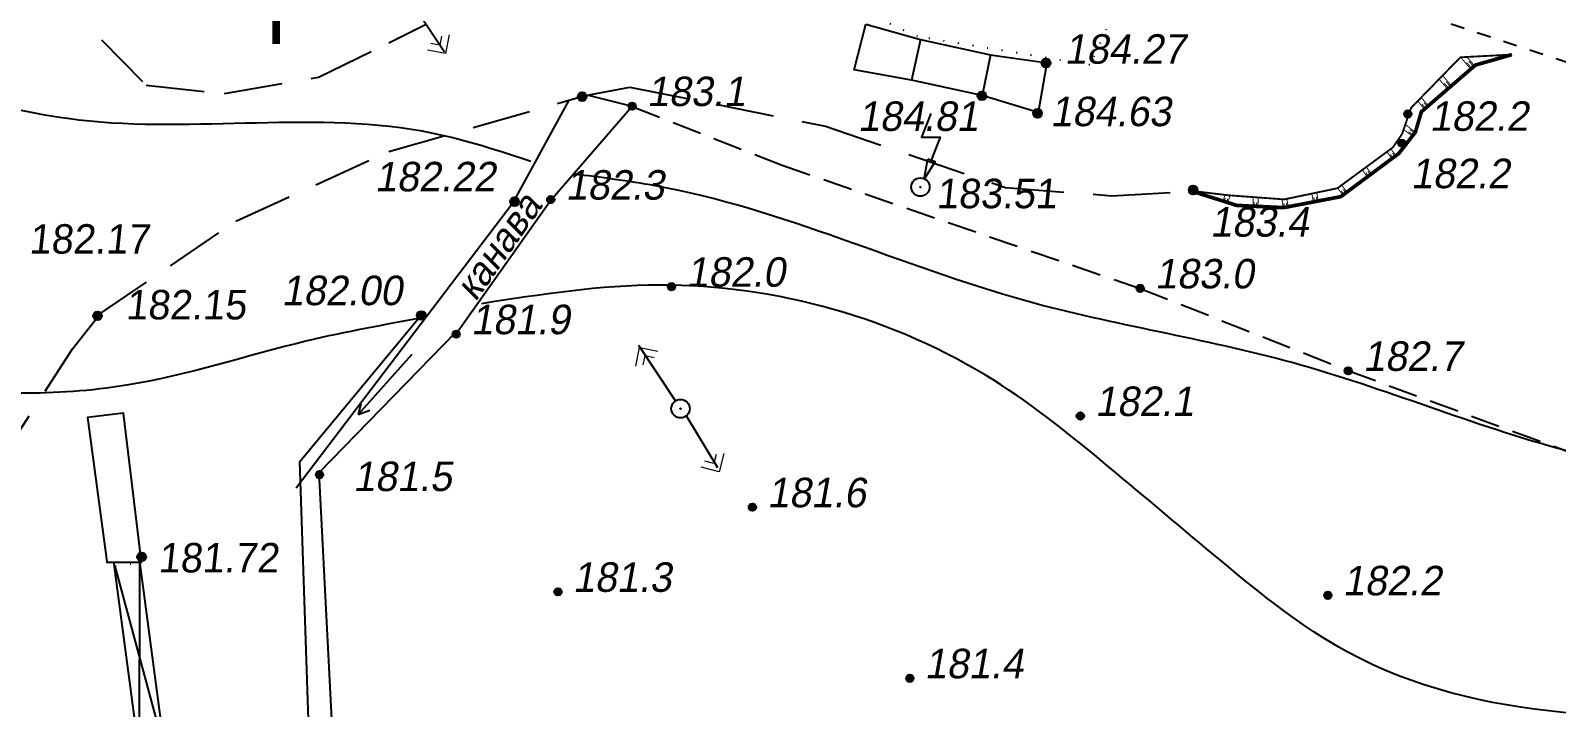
# Model space of a CAD drawing. Header units: millimetres. Extents: x 0 to 6474735, y 0 to 11273163.
# Drawn here: x 3233561.6 to 3233727.2, y 5635087.1 to 5635160.6 of the extents above; entities that cross this region are included whole.
import ezdxf
from ezdxf.enums import TextEntityAlignment as Align

# ---------------------------------------------------------------- set-up
doc = ezdxf.new("R2010")
doc.units = ezdxf.units.MM
for name, pattern in [('ADOT1', [1.6, 0.1, -1.5]), ('AHIDDEN2', [3, 1.5, -1.5]), ('AHIDDEN4', [7, 5, -2]), ('DASHED2', [9.525, 6.35, -3.175]), ('HIDDEN2', [4.7625, 3.175, -1.5875])]:
    doc.linetypes.add(name, pattern=pattern)
for name, color, linetype in [('5 р1ків', 7, 'Continuous'), ('BL', 7, 'Continuous'), ('NB', 7, 'Continuous'), ('БОЛОТА', 7, 'Continuous'), ('ВЫСОТЫ', 7, 'Continuous'), ('ГОРИЗОНТАЛИ', 22, 'Continuous'), ('КАНАВА', 7, 'Continuous'), ('НАДЗЕМКА', 7, 'Continuous'), ('ОБОчина', 7, 'Continuous'), ('ПИКЕТЫ', 7, 'Continuous'), ('ПРОМЫШЛ', 7, 'Continuous'), ('ПРОМЫШЛЕННЫЕ', 7, 'Continuous'), ('ПРОФІЛЬ_БОРТА', 7, 'Continuous'), ('РЕЛЬЕФ', 7, 'Continuous'), ('ТОКА_СТ', 1, 'Continuous')]:
    doc.layers.add(name, color=color, linetype=linetype)
doc.styles.add('universw', font='universw.shx', dxfattribs={"oblique": 10})
doc.styles.add('стиль1', font='verdana.ttf', dxfattribs={"height": 4})

# ---------------------------------------------------------------- blocks, each defined once
blk = doc.blocks.new('piket')
at = {"layer": 'ПИКЕТЫ', "linetype": 'Continuous'}
h = blk.add_hatch(color=7, dxfattribs=at)
edge = h.paths.add_edge_path()
edge.add_arc((0, 0), 0.3, 0, 360)
at = {"layer": 'ПИКЕТЫ', "color": 7, "linetype": 'Continuous'}
blk.add_circle((0, 0), 0.3, dxfattribs=at)
at = {"layer": 'ВЫСОТЫ', "style": 'universw', "oblique": 6}
blk.add_attdef('H', (1.88, -0.23), '', height=2, dxfattribs=at)
at = {"layer": 'ТОКА_СТ', "style": 'universw', "oblique": 6, "flags": 1}
blk.add_attdef('POINT', text='', height=2, dxfattribs=at).set_placement((0, -2.79), align=Align.CENTER)
blk = doc.blocks.new('108_1')
at = {"linetype": 'Continuous'}
h = blk.add_hatch(color=7, dxfattribs=at)
edge = h.paths.add_edge_path()
edge.add_arc((0, 0), 0.0196, 0, 360)
at = {"color": 7, "linetype": 'Continuous'}
for radius in [0.5, 0.0196]:
    blk.add_circle((0, 0), radius, dxfattribs=at)

msp = doc.modelspace()

# ---------------------------------------------------------------- hatches: boundary and pattern name
at = {"layer": 'ПИКЕТЫ', "linetype": 'Continuous'}
h = msp.add_hatch(color=7, dxfattribs=at)
edge = h.paths.add_edge_path()
edge.add_arc((3233671.801, 5635157.022), 0.48, 0, 360)
h = msp.add_hatch(color=7, dxfattribs=at)
edge = h.paths.add_edge_path()
edge.add_arc((3233621.448, 5635153.38), 0.48, 0, 360)
h = msp.add_hatch(color=7, dxfattribs=at)
edge = h.paths.add_edge_path()
edge.add_arc((3233664.833, 5635153.468), 0.48, 0, 360)
h = msp.add_hatch(color=7, dxfattribs=at)
edge = h.paths.add_edge_path()
edge.add_arc((3233670.875, 5635151.573), 0.48, 0, 360)
h = msp.add_hatch(color=7, dxfattribs=at)
edge = h.paths.add_edge_path()
edge.add_arc((3233687.758, 5635143.24), 0.48, 0, 360)
h = msp.add_hatch(color=7, dxfattribs=at)
edge = h.paths.add_edge_path()
edge.add_arc((3233614.106, 5635141.987), 0.48, 0, 360)
h = msp.add_hatch(color=7, dxfattribs=at)
edge = h.paths.add_edge_path()
edge.add_arc((3233603.984, 5635129.635), 0.48, 0, 360)
h = msp.add_hatch(color=7, dxfattribs=at)
edge = h.paths.add_edge_path()
edge.add_arc((3233568.837, 5635129.591), 0.48, 0, 360)
h = msp.add_hatch(color=7, dxfattribs=at)
edge = h.paths.add_edge_path()
edge.add_arc((3233573.62, 5635103.44), 0.48, 0, 360)

# ---------------------------------------------------------------- linework, layer by layer
at = {"color": 7, "linetype": 'ADOT1'}
msp.add_line((3233570.779, 5635102.449), (3233573.454, 5635102.831), dxfattribs=at)
at = {"color": 7}
for points in [[(3233588.769, 5634966.263), (3233570.625, 5635102.885)], [(3233570.7, 5635102.427), (3233576.149, 5635082.314), (3233576.575, 5635058.138), (3233582.393, 5635035.344), (3233582.871, 5635010.678), (3233588.749, 5634987.499), (3233588.804, 5634966.082)], [(3233591.525, 5634966.597), (3233573.38, 5635103.219)], [(3233591.532, 5634966.483), (3233586, 5634987.111), (3233585.61, 5635011.075), (3233579.65, 5635034.955), (3233579.313, 5635058.54), (3233573.4, 5635081.923), (3233573.419, 5635102.818)]]:
    msp.add_lwpolyline(points, dxfattribs=at)
at = {"layer": '5 р1ків', "linetype": 'AHIDDEN2'}
msp.add_lwpolyline([(3233423.424, 5635206.108), (3233472.511, 5635203.372), (3233664.473, 5635178.195), (3233812.757, 5635129.289), (3233816.504, 5635143.845), (3233667.827, 5635192.883), (3233472.864, 5635218.455), (3233424.247, 5635221.086)], close=True, dxfattribs=at)
at = {"layer": 'BL', "color": 7}
msp.add_lwpolyline([(3233659.278, 5635151.542), (3233658.287, 5635148.98), (3233660.297, 5635148.962), (3233659.344, 5635146.499)], dxfattribs=at)
msp.add_lwpolyline([(3233658.957, 5635146.635), (3233659.77, 5635146.351), (3233658.573, 5635144.421), (3233658.957, 5635146.635)], close=True, dxfattribs=at)
at = {"layer": 'NB', "color": 7, "linetype": 'Continuous', "lineweight": 20}
for points in [[(3233606.998, 5635160.095), (3233606.614, 5635158.066), (3233604.644, 5635158.438)], [(3233606.181, 5635159.937), (3233605.995, 5635158.949), (3233605.007, 5635159.136)], [(3233627.259, 5635124.146), (3233627.678, 5635126.168), (3233629.641, 5635125.761)], [(3233628.078, 5635124.289), (3233628.282, 5635125.273), (3233629.266, 5635125.07)], [(3233636.809, 5635114.661), (3233636.302, 5635112.659), (3233634.358, 5635113.152)], [(3233635.985, 5635114.554), (3233635.738, 5635113.579), (3233634.764, 5635113.826)]]:
    msp.add_lwpolyline(points, dxfattribs=at)
at = {"layer": 'NB', "color": 6}
msp.add_lwpolyline([(3233632.1, 5635119.543), (3233632.095, 5635119.55)], dxfattribs=at)
at = {"layer": 'БОЛОТА', "color": 7, "linetype": 'Continuous'}
for points, elevation in [([(3233622.079, 5635153.538), (3233626.86, 5635152.35)], 182.02), ([(3233590.394, 5635110.918), (3233614.02, 5635142), (3233620.035, 5635152.997)], 182.02), ([(3233592.064, 5635076.048), (3233590.787, 5635113.794), (3233603.936, 5635129.629)], 181.49), ([(3233607.704, 5635127.799), (3233592.874, 5635112.559), (3233594.694, 5635076.639), (3233594.826, 5635046.875), (3233601.134, 5635040.589), (3233604.11, 5635032.23)], 181.87)]:
    msp.add_lwpolyline(points, dxfattribs=dict(at, elevation=elevation))
at = {"layer": 'ГОРИЗОНТАЛИ', "color": 34, "linetype": 'Continuous'}
for points in [[(3233615.874, 5635146.334), (3233605.254, 5635149.393), (3233566.807, 5635150.835), (3233537.808, 5635158.382), (3233522.491, 5635162.053), (3233495.278, 5635165.325), (3233469.138, 5635164.509), (3233444.427, 5635166.345), (3233424.414, 5635166.345)], [(3233795.562, 5635108.526), (3233776.978, 5635109.3), (3233728.194, 5635114.971), (3233698.511, 5635124.51), (3233669.602, 5635131.213), (3233629.395, 5635143.704), (3233620.499, 5635144.973)], [(3233604.253, 5635129.392), (3233591.595, 5635126.863), (3233571.976, 5635122.059), (3233548.667, 5635122.022), (3233520.515, 5635127.806), (3233493.159, 5635132.705), (3233456.32, 5635139.174)], [(3233768.293, 5635087.924), (3233753.192, 5635086.667), (3233704.473, 5635093.131), (3233690.767, 5635103.024), (3233678.542, 5635113.258), (3233666.138, 5635122.595), (3233629.865, 5635132.926), (3233610.518, 5635130.906)]]:
    msp.add_spline(points, degree=3, dxfattribs=at)
at = {"layer": 'КАНАВА', "color": 7, "linetype": 'Continuous'}
for p, q in [((3233602.964, 5635125.406), (3233597.146, 5635118.877)), ((3233597.421, 5635120.007), (3233597.146, 5635118.877)), ((3233597.146, 5635118.877), (3233598.408, 5635119.337))]:
    msp.add_line(p, q, dxfattribs=at)
at = {"layer": 'НАДЗЕМКА'}
for points in [[(3233606.497, 5635158.215), (3233602.751, 5635163.873)], [(3233631.565, 5635120.351), (3233627.585, 5635126.362)], [(3233632.775, 5635118.699), (3233636.142, 5635113.148)]]:
    msp.add_lwpolyline(points, dxfattribs=at)
at = {"layer": 'ОБОчина', "color": 7, "linetype": 'DASHED2'}
for points in [[(3233568.166, 5635168.287), (3233569.287, 5635159.543), (3233574.11, 5635154.61), (3233582.633, 5635153.713), (3233592.839, 5635155.507), (3233600.465, 5635159.206), (3233604.503, 5635161.225)], [(3233568.887, 5635129.667), (3233583.861, 5635139.849), (3233600.454, 5635147.427), (3233621.629, 5635153.45), (3233626.622, 5635154.421)], [(3233626.622, 5635154.421), (3233647.869, 5635150.162), (3233667.404, 5635143.502), (3233678.934, 5635142.629), (3233686.796, 5635143.036)], [(3233523.123, 5634990.793), (3233520.054, 5634995.358), (3233517.508, 5635010.699), (3233520.824, 5635043.585), (3233532.037, 5635073.479), (3233566.123, 5635125.995), (3233568.973, 5635129.62)]]:
    msp.add_lwpolyline(points, dxfattribs=at)
at = {"layer": 'ПИКЕТЫ', "color": 7, "linetype": 'Continuous'}
for centre in [(3233671.801, 5635157.022, 181.71), (3233621.448, 5635153.38, 181.71), (3233664.833, 5635153.468, 181.71), (3233670.875, 5635151.573, 181.71), (3233687.758, 5635143.24, 181.71), (3233614.106, 5635141.987, 188.98), (3233603.984, 5635129.635, 188.98), (3233568.837, 5635129.591, 181.71), (3233573.62, 5635103.44, 181.72)]:
    msp.add_circle(centre, 0.48, dxfattribs=at)
at = {"layer": 'ПРОМЫШЛ', "color": 7, "linetype": 'Continuous'}
for points, const_width in [([(3233722.369, 5635157.94), (3233718.403, 5635156.801), (3233712.534, 5635151.733), (3233711.888, 5635149.515), (3233710.078, 5635147.201), (3233703.783, 5635142.521), (3233697.582, 5635141.331), (3233692.499, 5635141.574), (3233688.108, 5635142.962)], 0.4), ([(3233717.899, 5635156.367), (3233716.787, 5635157.654)], 0.1), ([(3233718.001, 5635156.455), (3233717.461, 5635157.081)], 0.1), ([(3233718.308, 5635156.719), (3233717.518, 5635157.619)], 0.1), ([(3233718.205, 5635156.631), (3233717.696, 5635157.221)], 0.1), ([(3233715.391, 5635154.2), (3233714.46, 5635155.278)], 0.1), ([(3233715.799, 5635154.553), (3233714.838, 5635155.665)], 0.1), ([(3233715.697, 5635154.465), (3233715.22, 5635155.017)], 0.1), ([(3233713.291, 5635152.387), (3233712.516, 5635153.283)], 0.1), ([(3233715.493, 5635154.288), (3233715.024, 5635154.832)], 0.1), ([(3233712.882, 5635152.034), (3233712.138, 5635152.895)], 0.1), ([(3233712.984, 5635152.122), (3233712.608, 5635152.557)], 0.1), ([(3233713.188, 5635152.298), (3233712.805, 5635152.742)], 0.1), ([(3233711.885, 5635149.512), (3233710.798, 5635150.362)], 0.1), ([(3233711.553, 5635149.087), (3233710.611, 5635149.823)], 0.1), ([(3233711.636, 5635149.193), (3233711.147, 5635149.575)], 0.1), ([(3233711.802, 5635149.405), (3233711.277, 5635149.816)], 0.1), ([(3233709.339, 5635146.652), (3233708.794, 5635147.386)], 0.1), ([(3233709.448, 5635146.732), (3233709.175, 5635147.099)], 0.1), ([(3233709.772, 5635146.973), (3233709.228, 5635147.705)], 0.1), ([(3233709.664, 5635146.893), (3233709.392, 5635147.259)], 0.1), ([(3233706.679, 5635144.674), (3233706.123, 5635145.422)], 0.1), ([(3233706.788, 5635144.755), (3233706.51, 5635145.128)], 0.1), ([(3233707.112, 5635144.996), (3233706.558, 5635145.742)], 0.1), ([(3233707.004, 5635144.916), (3233706.727, 5635145.289)], 0.1), ([(3233704.019, 5635142.697), (3233703.464, 5635143.444)], 0.1), ([(3233704.452, 5635143.019), (3233703.887, 5635143.779)], 0.1), ([(3233704.344, 5635142.938), (3233704.061, 5635143.318)], 0.1), ([(3233691.011, 5635142.044), (3233691.25, 5635142.798)], 0.1), ([(3233691.14, 5635142.004), (3233691.26, 5635142.384)], 0.1), ([(3233691.397, 5635141.922), (3233691.52, 5635142.311)], 0.1), ([(3233691.526, 5635141.882), (3233691.774, 5635142.667)], 0.1), ([(3233694.251, 5635141.49), (3233694.293, 5635142.361)], 0.1), ([(3233694.386, 5635141.484), (3233694.407, 5635141.92)], 0.1), ([(3233694.655, 5635141.471), (3233694.676, 5635141.908)], 0.1), ([(3233694.79, 5635141.464), (3233694.832, 5635142.34)], 0.1), ([(3233697.562, 5635141.327), (3233697.387, 5635142.238)], 0.1), ([(3233697.695, 5635141.352), (3233697.61, 5635141.792)], 0.1), ([(3233697.96, 5635141.403), (3233697.878, 5635141.831)], 0.1), ([(3233698.092, 5635141.429), (3233697.927, 5635142.286)], 0.1), ([(3233700.817, 5635141.952), (3233700.644, 5635142.854)], 0.1), ([(3233700.95, 5635141.977), (3233700.863, 5635142.429)], 0.1), ([(3233701.215, 5635142.028), (3233701.127, 5635142.482)], 0.1), ([(3233701.347, 5635142.053), (3233701.172, 5635142.965)], 0.1), ([(3233704.128, 5635142.777), (3233703.845, 5635143.158)], 0.1)]:
    msp.add_lwpolyline(points, dxfattribs=dict(at, const_width=const_width))
at = {"layer": 'ПРОМЫШЛ', "color": 7, "linetype": 'AHIDDEN4', "const_width": 0.2}
msp.add_lwpolyline([(3233722.313, 5635157.938), (3233716.77, 5635157.647), (3233711.422, 5635152.161), (3233710.444, 5635149.34), (3233709.461, 5635147.877), (3233703.42, 5635143.435), (3233697.647, 5635142.227), (3233691.608, 5635142.672), (3233688.209, 5635143.074)], dxfattribs=at)
at = {"layer": 'ПРОМЫШЛЕННЫЕ', "color": 7}
for points in [[(3233652.23, 5635161.23), (3233658.18, 5635159.57), (3233665.76, 5635157.93), (3233671.89, 5635157.06), (3233670.95, 5635151.67), (3233664.88, 5635153.5), (3233657.2, 5635155.18), (3233650.97, 5635156.28), (3233652.23, 5635161.23)], [(3233658.18, 5635159.57), (3233657.2, 5635155.18)], [(3233665.76, 5635157.93), (3233664.88, 5635153.5)]]:
    msp.add_lwpolyline(points, dxfattribs=at)
at = {"layer": 'РЕЛЬЕФ', "color": 7, "linetype": 'ADOT1'}
msp.add_lwpolyline([(3233680.341, 5635165.061), (3233676.54, 5635156.814), (3233657.845, 5635159.893), (3233642.561, 5635167.01), (3233639.08, 5635167.367)], dxfattribs=at)
at = {"layer": 'РЕЛЬЕФ', "color": 7}
msp.add_lwpolyline([(3233607.722, 5635127.606), (3233618.012, 5635142.109), (3233626.828, 5635152.32)], dxfattribs=at)
at = {"layer": 'РЕЛЬЕФ', "color": 7, "linetype": 'HIDDEN2'}
for points in [[(3233626.86, 5635152.35), (3233626.86, 5635152.35), (3233626.86, 5635152.35), (3233626.885, 5635152.314), (3233643.16, 5635145.927), (3233682.004, 5635132.55)], [(3233682.031, 5635132.564), (3233704.562, 5635123.658), (3233757.66, 5635104.108)]]:
    msp.add_lwpolyline(points, dxfattribs=at)
at = {"layer": 'РЕЛЬЕФ', "color": 7, "linetype": 'Continuous'}
msp.add_lwpolyline([(3233569.791, 5635102.863), (3233573.601, 5635102.867), (3233571.649, 5635119.032), (3233567.767, 5635118.573), (3233569.833, 5635102.92)], dxfattribs=at)

# ---------------------------------------------------------------- block references
at = {"layer": 'НАДЗЕМКА', "color": 7, "xscale": 2, "yscale": 2, "zscale": 2}
for p in [(3233658.159, 5635143.566, 186.42), (3233632.12, 5635119.52, 186.42)]:
    msp.add_blockref('108_1', p, dxfattribs=at)
at = {"layer": 'ПИКЕТЫ', "color": 4}
ref = msp.add_blockref('piket', (3233626.86, 5635152.35, 183.07), dxfattribs=dict(at, xscale=1.333333333333333, yscale=1.333333333333333, zscale=1.333333333333333))
ref.add_attrib('H', '183.1', (3233628.46, 5635152.35, 183.07), dxfattribs={"layer": 'ВЫСОТЫ', "height": 3.2, "style": 'universw', "oblique": 10})
ref = msp.add_blockref('piket', (3233626.86, 5635152.35, 183.07), dxfattribs=dict(at, xscale=1.333333333333333, yscale=1.333333333333333, zscale=1.333333333333333))
ref.add_attrib('H', '183.1', (3233628.46, 5635152.35, 183.07), dxfattribs={"layer": 'ВЫСОТЫ', "height": 3.2, "style": 'universw', "oblique": 10})
ref = msp.add_blockref('piket', (3233626.86, 5635152.35, 183.07), dxfattribs=dict(at, xscale=1.333333333333333, yscale=1.333333333333333, zscale=1.333333333333333))
ref.add_attrib('H', '183.1', (3233628.46, 5635152.35, 183.07), dxfattribs={"layer": 'ВЫСОТЫ', "height": 3.2, "style": 'universw', "oblique": 10})
at = {"layer": 'ПИКЕТЫ', "color": 4, "xscale": 1.333333333488554, "yscale": 1.333333333488554, "zscale": 1.333333333488554}
for p in [(3233711.075, 5635151.494), (3233710.409, 5635148.335)]:
    msp.add_blockref('piket', p, dxfattribs=at)
at = {"layer": 'ПИКЕТЫ', "color": 4}
ref = msp.add_blockref('piket', (3233618.03, 5635142.2, 182.3), dxfattribs=dict(at, xscale=1.333333333333333, yscale=1.333333333333333, zscale=1.333333333333333))
ref.add_attrib('H', '182.3', (3233619.63, 5635142.2, 182.3), dxfattribs={"layer": 'ВЫСОТЫ', "height": 3.2, "style": 'universw', "oblique": 10})
ref = msp.add_blockref('piket', (3233618.03, 5635142.2, 182.3), dxfattribs=dict(at, xscale=1.333333333333333, yscale=1.333333333333333, zscale=1.333333333333333))
ref.add_attrib('H', '182.3', (3233619.63, 5635142.2, 182.3), dxfattribs={"layer": 'ВЫСОТЫ', "height": 3.2, "style": 'universw', "oblique": 10})
ref = msp.add_blockref('piket', (3233618.03, 5635142.2, 182.3), dxfattribs=dict(at, xscale=1.333333333333333, yscale=1.333333333333333, zscale=1.333333333333333))
ref.add_attrib('H', '182.3', (3233619.63, 5635142.2, 182.3), dxfattribs={"layer": 'ВЫСОТЫ', "height": 3.2, "style": 'universw', "oblique": 10})
ref = msp.add_blockref('piket', (3233631.14, 5635132.75, 181.99), dxfattribs=dict(at, xscale=1.333333333333333, yscale=1.333333333333333, zscale=1.333333333333333))
ref.add_attrib('H', '182.0', (3233632.74, 5635132.75, 181.99), dxfattribs={"layer": 'ВЫСОТЫ', "height": 3.2, "style": 'universw', "oblique": 10})
ref = msp.add_blockref('piket', (3233631.14, 5635132.75, 181.99), dxfattribs=dict(at, xscale=1.333333333333333, yscale=1.333333333333333, zscale=1.333333333333333))
ref.add_attrib('H', '182.0', (3233632.74, 5635132.75, 181.99), dxfattribs={"layer": 'ВЫСОТЫ', "height": 3.2, "style": 'universw', "oblique": 10})
ref = msp.add_blockref('piket', (3233631.14, 5635132.75, 181.99), dxfattribs=dict(at, xscale=1.333333333333333, yscale=1.333333333333333, zscale=1.333333333333333))
ref.add_attrib('H', '182.0', (3233632.74, 5635132.75, 181.99), dxfattribs={"layer": 'ВЫСОТЫ', "height": 3.2, "style": 'universw', "oblique": 10})
ref = msp.add_blockref('piket', (3233682.01, 5635132.57, 183), dxfattribs=dict(at, xscale=1.333333333333333, yscale=1.333333333333333, zscale=1.333333333333333))
ref.add_attrib('H', '183.0', (3233683.61, 5635132.57, 183), dxfattribs={"layer": 'ВЫСОТЫ', "height": 3.2, "style": 'universw', "oblique": 10})
ref = msp.add_blockref('piket', (3233682.01, 5635132.57, 183), dxfattribs=dict(at, xscale=1.333333333333333, yscale=1.333333333333333, zscale=1.333333333333333))
ref.add_attrib('H', '183.0', (3233683.61, 5635132.57, 183), dxfattribs={"layer": 'ВЫСОТЫ', "height": 3.2, "style": 'universw', "oblique": 10})
ref = msp.add_blockref('piket', (3233682.01, 5635132.57, 183), dxfattribs=dict(at, xscale=1.333333333333333, yscale=1.333333333333333, zscale=1.333333333333333))
ref.add_attrib('H', '183.0', (3233683.61, 5635132.57, 183), dxfattribs={"layer": 'ВЫСОТЫ', "height": 3.2, "style": 'universw', "oblique": 10})
ref = msp.add_blockref('piket', (3233607.77, 5635127.6, 181.87), dxfattribs=dict(at, xscale=1.333333333333333, yscale=1.333333333333333, zscale=1.333333333333333))
ref.add_attrib('H', '181.9', (3233609.37, 5635127.6, 181.87), dxfattribs={"layer": 'ВЫСОТЫ', "height": 3.2, "style": 'universw', "oblique": 10})
ref = msp.add_blockref('piket', (3233607.77, 5635127.6, 181.87), dxfattribs=dict(at, xscale=1.333333333333333, yscale=1.333333333333333, zscale=1.333333333333333))
ref.add_attrib('H', '181.9', (3233609.37, 5635127.6, 181.87), dxfattribs={"layer": 'ВЫСОТЫ', "height": 3.2, "style": 'universw', "oblique": 10})
ref = msp.add_blockref('piket', (3233607.77, 5635127.6, 181.87), dxfattribs=dict(at, xscale=1.333333333333333, yscale=1.333333333333333, zscale=1.333333333333333))
ref.add_attrib('H', '181.9', (3233609.37, 5635127.6, 181.87), dxfattribs={"layer": 'ВЫСОТЫ', "height": 3.2, "style": 'universw', "oblique": 10})
ref = msp.add_blockref('piket', (3233704.6, 5635123.62, 182.74), dxfattribs=dict(at, xscale=1.333333333333333, yscale=1.333333333333333, zscale=1.333333333333333))
ref.add_attrib('H', '182.7', (3233706.2, 5635123.62, 182.74), dxfattribs={"layer": 'ВЫСОТЫ', "height": 3.2, "style": 'universw', "oblique": 10})
ref = msp.add_blockref('piket', (3233704.6, 5635123.62, 182.74), dxfattribs=dict(at, xscale=1.333333333333333, yscale=1.333333333333333, zscale=1.333333333333333))
ref.add_attrib('H', '182.7', (3233706.2, 5635123.62, 182.74), dxfattribs={"layer": 'ВЫСОТЫ', "height": 3.2, "style": 'universw', "oblique": 10})
ref = msp.add_blockref('piket', (3233704.6, 5635123.62, 182.74), dxfattribs=dict(at, xscale=1.333333333333333, yscale=1.333333333333333, zscale=1.333333333333333))
ref.add_attrib('H', '182.7', (3233706.2, 5635123.62, 182.74), dxfattribs={"layer": 'ВЫСОТЫ', "height": 3.2, "style": 'universw', "oblique": 10})
ref = msp.add_blockref('piket', (3233675.52, 5635118.72, 182.14), dxfattribs=dict(at, xscale=1.333333333333333, yscale=1.333333333333333, zscale=1.333333333333333))
ref.add_attrib('H', '182.1', (3233677.12, 5635118.72, 182.14), dxfattribs={"layer": 'ВЫСОТЫ', "height": 3.2, "style": 'universw', "oblique": 10})
ref = msp.add_blockref('piket', (3233675.52, 5635118.72, 182.14), dxfattribs=dict(at, xscale=1.333333333333333, yscale=1.333333333333333, zscale=1.333333333333333))
ref.add_attrib('H', '182.1', (3233677.12, 5635118.72, 182.14), dxfattribs={"layer": 'ВЫСОТЫ', "height": 3.2, "style": 'universw', "oblique": 10})
ref = msp.add_blockref('piket', (3233675.52, 5635118.72, 182.14), dxfattribs=dict(at, xscale=1.333333333333333, yscale=1.333333333333333, zscale=1.333333333333333))
ref.add_attrib('H', '182.1', (3233677.12, 5635118.72, 182.14), dxfattribs={"layer": 'ВЫСОТЫ', "height": 3.2, "style": 'universw', "oblique": 10})
ref = msp.add_blockref('piket', (3233592.94, 5635112.36, 181.47), dxfattribs=dict(at, xscale=1.333333333333333, yscale=1.333333333333333, zscale=1.333333333333333))
ref.add_attrib('H', '181.5', (3233596.568, 5635110.574, 181.47), dxfattribs={"layer": 'ВЫСОТЫ', "height": 3.2, "style": 'universw', "oblique": 10})
ref = msp.add_blockref('piket', (3233639.92, 5635108.82, 181.55), dxfattribs=dict(at, xscale=1.333333333333333, yscale=1.333333333333333, zscale=1.333333333333333))
ref.add_attrib('H', '181.6', (3233641.52, 5635108.82, 181.55), dxfattribs={"layer": 'ВЫСОТЫ', "height": 3.2, "style": 'universw', "oblique": 10})
ref = msp.add_blockref('piket', (3233639.92, 5635108.82, 181.55), dxfattribs=dict(at, xscale=1.333333333333333, yscale=1.333333333333333, zscale=1.333333333333333))
ref.add_attrib('H', '181.6', (3233641.52, 5635108.82, 181.55), dxfattribs={"layer": 'ВЫСОТЫ', "height": 3.2, "style": 'universw', "oblique": 10})
ref = msp.add_blockref('piket', (3233639.92, 5635108.82, 181.55), dxfattribs=dict(at, xscale=1.333333333333333, yscale=1.333333333333333, zscale=1.333333333333333))
ref.add_attrib('H', '181.6', (3233641.52, 5635108.82, 181.55), dxfattribs={"layer": 'ВЫСОТЫ', "height": 3.2, "style": 'universw', "oblique": 10})
ref = msp.add_blockref('piket', (3233618.82, 5635099.64, 181.3), dxfattribs=dict(at, xscale=1.333333333333333, yscale=1.333333333333333, zscale=1.333333333333333))
ref.add_attrib('H', '181.3', (3233620.42, 5635099.64, 181.3), dxfattribs={"layer": 'ВЫСОТЫ', "height": 3.2, "style": 'universw', "oblique": 10})
ref = msp.add_blockref('piket', (3233618.82, 5635099.64, 181.3), dxfattribs=dict(at, xscale=1.333333333333333, yscale=1.333333333333333, zscale=1.333333333333333))
ref.add_attrib('H', '181.3', (3233620.42, 5635099.64, 181.3), dxfattribs={"layer": 'ВЫСОТЫ', "height": 3.2, "style": 'universw', "oblique": 10})
ref = msp.add_blockref('piket', (3233618.82, 5635099.64, 181.3), dxfattribs=dict(at, xscale=1.333333333333333, yscale=1.333333333333333, zscale=1.333333333333333))
ref.add_attrib('H', '181.3', (3233620.42, 5635099.64, 181.3), dxfattribs={"layer": 'ВЫСОТЫ', "height": 3.2, "style": 'universw', "oblique": 10})
ref = msp.add_blockref('piket', (3233702.39, 5635099.26, 182.2), dxfattribs=dict(at, xscale=1.333333333333333, yscale=1.333333333333333, zscale=1.333333333333333))
ref.add_attrib('H', '182.2', (3233703.99, 5635099.26, 182.2), dxfattribs={"layer": 'ВЫСОТЫ', "height": 3.2, "style": 'universw', "oblique": 10})
ref = msp.add_blockref('piket', (3233702.39, 5635099.26, 182.2), dxfattribs=dict(at, xscale=1.333333333333333, yscale=1.333333333333333, zscale=1.333333333333333))
ref.add_attrib('H', '182.2', (3233703.99, 5635099.26, 182.2), dxfattribs={"layer": 'ВЫСОТЫ', "height": 3.2, "style": 'universw', "oblique": 10})
ref = msp.add_blockref('piket', (3233702.39, 5635099.26, 182.2), dxfattribs=dict(at, xscale=1.333333333333333, yscale=1.333333333333333, zscale=1.333333333333333))
ref.add_attrib('H', '182.2', (3233703.99, 5635099.26, 182.2), dxfattribs={"layer": 'ВЫСОТЫ', "height": 3.2, "style": 'universw', "oblique": 10})
ref = msp.add_blockref('piket', (3233657.01, 5635090.26, 181.35), dxfattribs=dict(at, xscale=1.333333333333333, yscale=1.333333333333333, zscale=1.333333333333333))
ref.add_attrib('H', '181.4', (3233658.61, 5635090.26, 181.35), dxfattribs={"layer": 'ВЫСОТЫ', "height": 3.2, "style": 'universw', "oblique": 10})
ref = msp.add_blockref('piket', (3233657.01, 5635090.26, 181.35), dxfattribs=dict(at, xscale=1.333333333333333, yscale=1.333333333333333, zscale=1.333333333333333))
ref.add_attrib('H', '181.4', (3233658.61, 5635090.26, 181.35), dxfattribs={"layer": 'ВЫСОТЫ', "height": 3.2, "style": 'universw', "oblique": 10})

# ---------------------------------------------------------------- texts
at = {"color": 6, "insert": (3233607.413, 5635132.765), "char_height": 3, "width": 13.03295, "attachment_point": 1, "rotation": 54.98328, "style": 'universw'}
msp.add_mtext('{\\C18;\\c0;канава}', dxfattribs=at)
at = {"layer": 'ВЫСОТЫ', "style": 'universw', "oblique": 10}
for tag, p in [('184.27', (3233680.341, 5635156.948, 183.5)), ('184.63', (3233678.795, 5635150.173, 183.5)), ('184.81', (3233657.897, 5635149.658, 183.5)), ('182.2', (3233718.767, 5635149.669, 183.5)), ('182.2', (3233716.737, 5635143.443, 183.5)), ('182.22', (3233605.467, 5635143.1, 188.98)), ('183.4', (3233694.948, 5635138.185, 183.5)), ('182.00', (3233595.345, 5635130.748, 188.98))]:
    msp.add_attdef(tag, text='', height=3.2, dxfattribs=at).set_placement(p, align=Align.CENTER)
at = {"layer": 'ВЫСОТЫ', "style": 'universw', "oblique": 6}
for tag, p in [('183.51', (3233659.871, 5635141.267, 183.92)), ('182.17', (3233561.37, 5635136.335, 181.75)), ('182.15', (3233571.873, 5635129.202, 181.75)), ('181.72', (3233575.394, 5635101.745, 181.72))]:
    msp.add_attdef(tag, p, '', height=3.2, dxfattribs=at)
at = {"layer": 'ПРОФІЛЬ_БОРТА', "insert": (3233587.019, 5635165.083), "char_height": 6, "attachment_point": 1, "style": 'стиль1'}
msp.add_mtext_dynamic_manual_height_columns('I', width=2.30467, gutter_width=7.5, heights=[0], dxfattribs=at)

doc.saveas('drawing.dxf')
